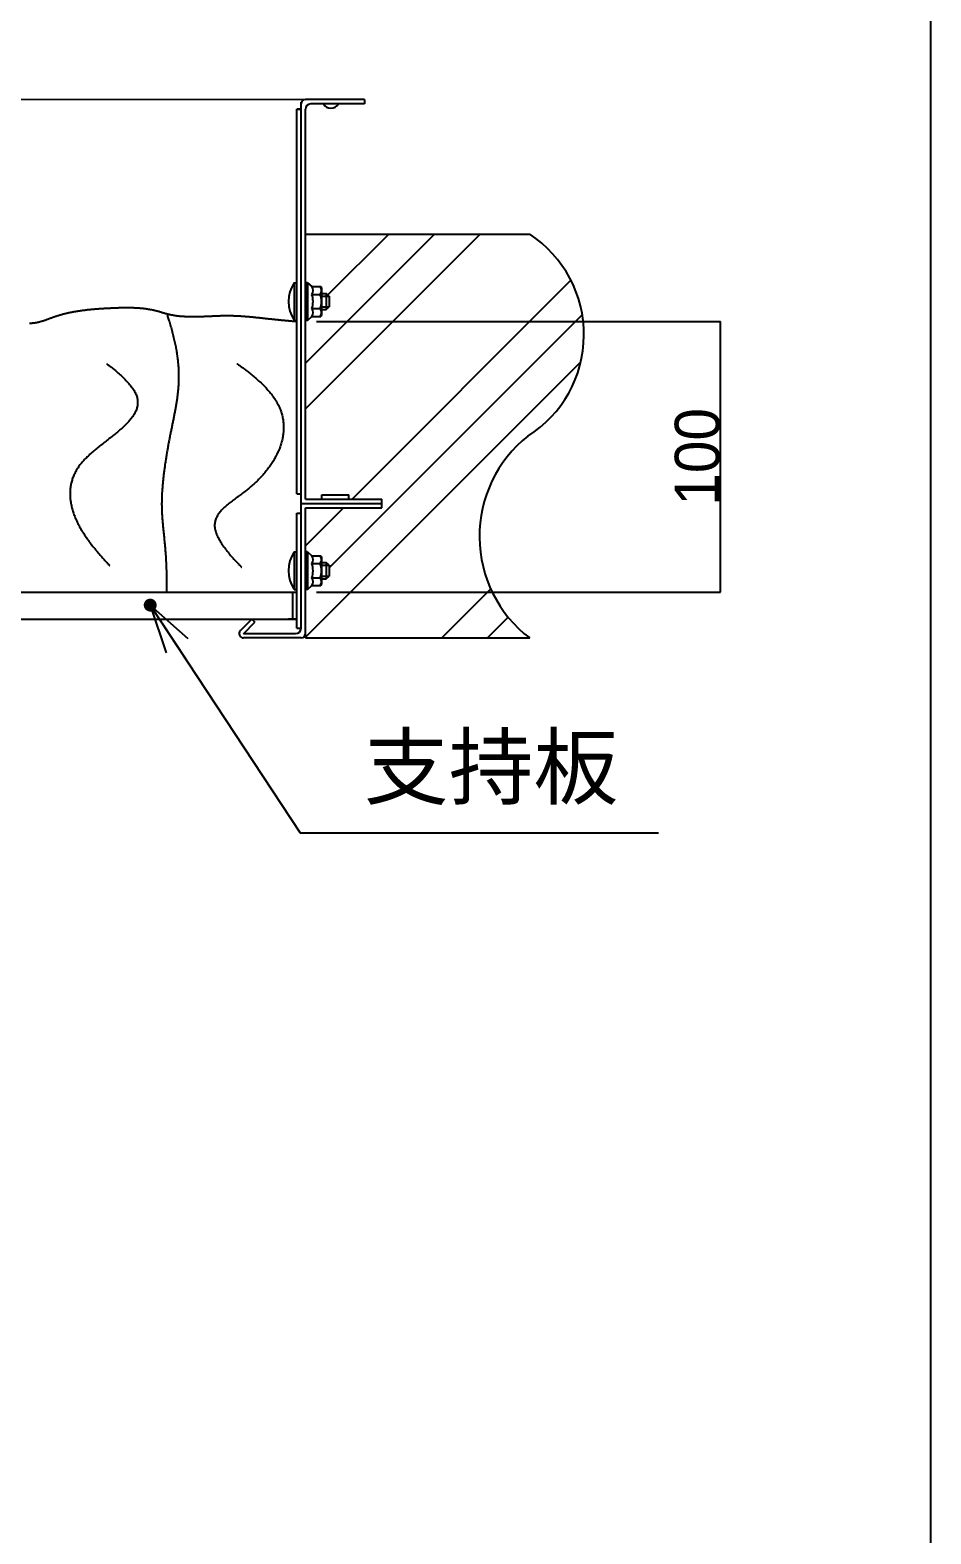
# Model space of a CAD drawing. Extents: x 443 to 1217, y -1921 to -677.
# Drawn here: x 598.5 to 634.7, y -932.7 to -872.3 of the extents above; entities that cross this region are included whole.
import ezdxf
from ezdxf.enums import TextEntityAlignment as Align

# ---------------------------------------------------------------- set-up
doc = ezdxf.new("R2010")
doc.units = 0
doc.header["$MEASUREMENT"] = 0
doc.layers.get('0').update_dxf_attribs({"linetype": 'CONTINUOUS'})
for name, color, linetype in [('1', 7, 'CONTINUOUS'), ('10', 7, 'CONTINUOUS'), ('2', 2, 'CONTINUOUS'), ('6', 7, 'CONTINUOUS'), ('7', 7, 'CONTINUOUS')]:
    doc.layers.add(name, color=color, linetype=linetype)
doc.styles.get("Standard").update_dxf_attribs({"font": 'MS PGothic.ttf'})
doc.styles.add('ｽﾀｲﾙ2', font='MS PGothic.ttf')

msp = doc.modelspace()

# ---------------------------------------------------------------- linework, layer by layer
at = {"color": 7, "linetype": 'Continuous'}
for p, q in [((603.344, -895.402), (609.367, -904.554)), ((609.367, -904.554), (623.771, -904.554))]:
    msp.add_line(p, q, dxfattribs=at)
at = {"color": 0}
for q in [(604.851, -896.742), (603.979, -897.316), (604.772, -897.571)]:
    msp.add_line((603.344, -895.402), q, dxfattribs=at)
at = {"color": 0, "const_width": 0.26}
msp.add_lwpolyline([(603.402, -895.285, 1), (603.286, -895.518, 1), (603.402, -895.285)], format="xyb", dxfattribs=at)
at = {"layer": '1', "color": 4, "linetype": 'Continuous'}
msp.add_line((634.726, -1191.556), (634.726, -677.268), dxfattribs=at)
at = {"layer": '1', "color": 3, "linetype": 'Continuous'}
for p, q in [((609.406, -875.47), (609.406, -875.187)), ((609.233, -882.439), (609.233, -875.47)), ((609.233, -875.47), (609.406, -875.47)), ((609.233, -886.053), (609.233, -883.954)), ((609.233, -895.968), (608.889, -895.968))]:
    msp.add_line(p, q, dxfattribs=at)
at = {"layer": '1', "color": 8, "linetype": 'Continuous'}
for p, q in [((609.579, -885.678), (614.766, -880.491)), ((616.603, -880.491), (609.579, -887.514)), ((610.486, -882.934), (612.93, -880.491)), ((620.257, -882.345), (611.464, -891.139)), ((620.712, -883.727), (610.532, -893.908)), ((620.652, -885.624), (609.579, -896.696)), ((615.062, -896.723), (617.033, -894.753)), ((616.899, -896.723), (617.735, -895.887))]:
    msp.add_line(p, q, dxfattribs=at)
at = {"layer": '1', "color": 7}
for p, q in [((599.317, -883.869), (599.344, -883.858)), ((599.344, -883.858), (599.372, -883.848)), ((599.372, -883.848), (599.401, -883.839)), ((599.401, -883.839), (599.428, -883.828)), ((599.428, -883.828), (599.456, -883.818)), ((599.456, -883.818), (599.485, -883.808)), ((599.485, -883.808), (599.512, -883.799)), ((599.512, -883.799), (599.54, -883.79)), ((599.54, -883.79), (599.569, -883.78)), ((599.569, -883.78), (599.596, -883.771)), ((599.596, -883.771), (599.624, -883.762)), ((599.624, -883.762), (599.652, -883.754)), ((599.652, -883.754), (599.681, -883.745)), ((599.681, -883.745), (599.709, -883.736)), ((599.709, -883.736), (599.737, -883.729)), ((599.737, -883.729), (599.766, -883.721)), ((599.766, -883.721), (599.794, -883.712)), ((599.794, -883.712), (599.821, -883.705)), ((599.821, -883.705), (599.85, -883.697)), ((599.85, -883.697), (599.878, -883.69)), ((599.878, -883.69), (599.906, -883.683)), ((599.906, -883.683), (599.936, -883.676)), ((599.936, -883.676), (599.964, -883.669)), ((599.964, -883.669), (599.992, -883.662)), ((599.992, -883.662), (600.021, -883.656)), ((600.021, -883.656), (600.049, -883.649)), ((600.049, -883.649), (600.077, -883.642)), ((600.077, -883.642), (600.106, -883.637)), ((600.106, -883.637), (600.134, -883.63)), ((600.134, -883.63), (600.164, -883.625)), ((600.164, -883.625), (600.192, -883.62)), ((600.192, -883.62), (600.22, -883.614)), ((600.22, -883.614), (600.249, -883.609)), ((600.249, -883.609), (600.278, -883.603)), ((600.278, -883.603), (600.306, -883.598)), ((600.306, -883.598), (600.335, -883.592)), ((600.335, -883.592), (600.364, -883.588)), ((600.364, -883.588), (600.392, -883.583)), ((600.392, -883.583), (600.422, -883.578)), ((600.422, -883.578), (600.45, -883.574)), ((600.45, -883.574), (600.479, -883.569)), ((600.479, -883.569), (600.508, -883.565)), ((600.508, -883.565), (600.536, -883.561)), ((600.536, -883.561), (600.566, -883.556)), ((600.566, -883.556), (600.594, -883.552)), ((600.594, -883.552), (600.623, -883.549)), ((600.623, -883.549), (600.652, -883.544)), ((600.652, -883.544), (600.681, -883.541)), ((600.681, -883.541), (600.711, -883.538)), ((600.711, -883.538), (600.739, -883.535)), ((600.739, -883.535), (600.768, -883.53)), ((600.768, -883.53), (600.797, -883.527)), ((600.797, -883.527), (600.826, -883.524)), ((600.826, -883.524), (600.856, -883.521)), ((600.856, -883.521), (600.884, -883.518)), ((600.884, -883.518), (600.913, -883.515)), ((600.913, -883.515), (600.943, -883.512)), ((600.943, -883.512), (600.971, -883.509)), ((600.971, -883.509), (601.001, -883.506)), ((601.001, -883.506), (601.03, -883.504)), ((601.03, -883.504), (601.059, -883.502)), ((601.059, -883.502), (601.088, -883.499)), ((601.088, -883.499), (601.117, -883.496)), ((601.117, -883.496), (601.147, -883.494)), ((601.147, -883.494), (601.176, -883.492)), ((601.176, -883.492), (601.205, -883.49)), ((601.205, -883.49), (601.235, -883.488)), ((601.235, -883.488), (601.263, -883.486)), ((601.263, -883.486), (601.293, -883.483)), ((601.293, -883.483), (601.322, -883.481)), ((601.322, -883.481), (601.351, -883.479)), ((601.351, -883.479), (601.381, -883.478)), ((601.381, -883.478), (601.41, -883.476)), ((601.41, -883.476), (601.44, -883.474)), ((601.44, -883.474), (601.469, -883.472)), ((601.469, -883.472), (601.499, -883.47)), ((601.499, -883.47), (601.528, -883.469)), ((601.528, -883.469), (601.557, -883.467)), ((601.557, -883.467), (601.587, -883.466)), ((601.587, -883.466), (601.616, -883.464)), ((601.616, -883.464), (601.646, -883.463)), ((601.646, -883.463), (601.675, -883.46)), ((601.675, -883.46), (601.705, -883.459)), ((601.705, -883.459), (601.734, -883.458)), ((601.734, -883.458), (601.763, -883.456)), ((601.763, -883.456), (601.793, -883.455)), ((601.793, -883.455), (601.822, -883.454)), ((601.822, -883.454), (601.852, -883.453)), ((601.852, -883.453), (601.881, -883.451)), ((601.881, -883.451), (601.911, -883.45)), ((601.911, -883.45), (601.94, -883.448)), ((601.94, -883.448), (601.969, -883.447)), ((601.969, -883.447), (601.999, -883.446)), ((601.999, -883.446), (602.028, -883.445)), ((602.028, -883.445), (602.058, -883.444)), ((602.058, -883.444), (602.087, -883.443)), ((602.087, -883.443), (602.117, -883.442)), ((602.117, -883.442), (602.147, -883.442)), ((602.147, -883.442), (602.176, -883.441)), ((602.176, -883.441), (602.206, -883.44)), ((602.206, -883.44), (602.235, -883.44)), ((602.235, -883.44), (602.265, -883.439)), ((602.265, -883.439), (602.294, -883.439)), ((602.294, -883.439), (602.324, -883.439)), ((602.324, -883.439), (602.353, -883.439)), ((602.353, -883.439), (602.382, -883.439)), ((602.382, -883.439), (602.412, -883.439)), ((602.412, -883.439), (602.441, -883.439)), ((602.441, -883.439), (602.471, -883.439)), ((602.471, -883.439), (602.5, -883.439)), ((602.5, -883.439), (602.53, -883.439)), ((602.53, -883.439), (602.559, -883.44)), ((602.559, -883.44), (602.588, -883.441)), ((602.588, -883.441), (602.618, -883.441)), ((602.618, -883.441), (602.647, -883.442)), ((602.647, -883.442), (602.677, -883.443)), ((602.677, -883.443), (602.705, -883.444)), ((602.705, -883.444), (602.734, -883.445)), ((602.734, -883.445), (602.764, -883.447)), ((602.764, -883.447), (602.793, -883.448)), ((602.793, -883.448), (602.823, -883.451)), ((602.823, -883.451), (602.852, -883.453)), ((602.852, -883.453), (602.88, -883.455)), ((602.88, -883.455), (602.91, -883.457)), ((602.91, -883.457), (602.939, -883.459)), ((602.939, -883.459), (602.968, -883.462)), ((602.968, -883.462), (602.997, -883.465)), ((602.997, -883.465), (603.027, -883.467)), ((603.027, -883.467), (603.055, -883.47)), ((603.055, -883.47), (603.084, -883.474)), ((603.084, -883.474), (603.113, -883.478)), ((603.113, -883.478), (603.142, -883.481)), ((603.142, -883.481), (603.17, -883.484)), ((603.17, -883.484), (603.2, -883.489)), ((603.2, -883.489), (603.228, -883.493)), ((603.228, -883.493), (603.258, -883.498)), ((603.258, -883.498), (603.286, -883.502)), ((603.286, -883.502), (603.314, -883.507)), ((603.314, -883.507), (603.344, -883.513)), ((603.344, -883.513), (603.372, -883.517)), ((603.372, -883.517), (603.4, -883.524)), ((603.4, -883.524), (603.429, -883.529)), ((603.429, -883.529), (603.457, -883.535)), ((603.457, -883.535), (603.485, -883.541)), ((603.485, -883.541), (603.514, -883.548)), ((603.514, -883.548), (603.542, -883.554)), ((603.542, -883.554), (603.57, -883.561)), ((603.57, -883.561), (603.599, -883.568)), ((603.599, -883.568), (603.627, -883.576)), ((603.627, -883.576), (603.655, -883.584)), ((603.655, -883.584), (603.684, -883.591)), ((603.684, -883.591), (603.712, -883.6)), ((603.712, -883.6), (603.739, -883.608)), ((603.739, -883.608), (603.768, -883.616)), ((603.768, -883.616), (603.796, -883.625)), ((603.796, -883.625), (603.823, -883.633)), ((603.823, -883.633), (603.852, -883.641)), ((603.852, -883.641), (603.88, -883.65)), ((603.88, -883.65), (603.907, -883.658)), ((603.907, -883.658), (603.935, -883.666)), ((603.935, -883.666), (603.964, -883.674)), ((603.964, -883.674), (603.992, -883.682)), ((603.992, -883.682), (604.019, -883.689)), ((604.019, -883.689), (604.048, -883.696)), ((604.048, -883.696), (604.076, -883.703)), ((604.076, -883.703), (604.104, -883.71)), ((604.104, -883.71), (604.133, -883.717)), ((604.133, -883.717), (604.161, -883.722)), ((604.161, -883.722), (604.189, -883.727)), ((604.189, -883.727), (604.218, -883.734)), ((604.218, -883.734), (604.246, -883.738)), ((604.246, -883.738), (604.274, -883.744)), ((604.274, -883.744), (604.303, -883.748)), ((604.303, -883.748), (604.332, -883.753)), ((604.332, -883.753), (604.36, -883.757)), ((604.36, -883.757), (604.389, -883.761)), ((604.389, -883.761), (604.418, -883.766)), ((604.418, -883.766), (604.447, -883.769)), ((604.447, -883.769), (604.475, -883.772)), ((604.475, -883.772), (604.504, -883.775)), ((604.504, -883.775), (604.533, -883.779)), ((604.533, -883.779), (604.562, -883.781)), ((604.562, -883.781), (604.59, -883.784)), ((604.59, -883.784), (604.62, -883.786)), ((604.62, -883.786), (604.648, -883.788)), ((604.648, -883.788), (604.678, -883.791)), ((604.678, -883.791), (604.706, -883.792)), ((604.706, -883.792), (604.735, -883.794)), ((604.735, -883.794), (604.765, -883.795)), ((604.765, -883.795), (604.793, -883.797)), ((604.793, -883.797), (604.823, -883.798)), ((604.823, -883.798), (604.852, -883.799)), ((604.852, -883.799), (604.88, -883.799)), ((604.88, -883.799), (604.91, -883.8)), ((604.91, -883.8), (604.939, -883.802)), ((604.939, -883.802), (604.969, -883.802)), ((604.969, -883.802), (604.998, -883.802)), ((604.998, -883.802), (605.026, -883.802)), ((605.026, -883.802), (605.056, -883.803)), ((605.056, -883.803), (605.085, -883.803)), ((605.085, -883.803), (605.115, -883.802)), ((605.115, -883.802), (605.144, -883.802)), ((605.144, -883.802), (605.173, -883.802)), ((605.173, -883.802), (605.203, -883.8)), ((605.203, -883.8), (605.232, -883.8)), ((605.232, -883.8), (605.262, -883.799)), ((605.262, -883.799), (605.291, -883.799)), ((605.291, -883.799), (605.321, -883.798)), ((605.321, -883.798), (605.35, -883.797)), ((605.35, -883.797), (605.379, -883.796)), ((605.379, -883.796), (605.409, -883.796)), ((605.409, -883.796), (605.438, -883.795)), ((605.438, -883.795), (605.468, -883.794)), ((605.468, -883.794), (605.497, -883.793)), ((605.497, -883.793), (605.527, -883.791)), ((605.527, -883.791), (605.556, -883.79)), ((605.556, -883.79), (605.585, -883.788)), ((605.585, -883.788), (605.615, -883.787)), ((605.615, -883.787), (605.644, -883.786)), ((605.644, -883.786), (605.675, -883.785)), ((605.675, -883.785), (605.704, -883.783)), ((605.704, -883.783), (605.734, -883.782)), ((605.734, -883.782), (605.763, -883.781)), ((605.763, -883.781), (605.793, -883.78)), ((605.793, -883.78), (605.822, -883.779)), ((605.822, -883.779), (605.851, -883.776)), ((605.851, -883.776), (605.881, -883.775)), ((605.881, -883.775), (605.91, -883.774)), ((605.91, -883.774), (605.94, -883.773)), ((605.94, -883.773), (605.97, -883.772)), ((605.97, -883.772), (606, -883.771)), ((606, -883.771), (606.029, -883.77)), ((606.029, -883.77), (606.058, -883.769)), ((606.058, -883.769), (606.088, -883.768)), ((606.088, -883.768), (606.117, -883.767)), ((606.117, -883.767), (606.147, -883.766)), ((606.147, -883.766), (606.176, -883.765)), ((606.176, -883.765), (606.206, -883.763)), ((606.206, -883.763), (606.235, -883.763)), ((606.235, -883.763), (606.264, -883.762)), ((606.264, -883.762), (606.294, -883.762)), ((606.294, -883.762), (606.323, -883.761)), ((606.323, -883.761), (606.353, -883.761)), ((606.353, -883.761), (606.382, -883.761)), ((606.382, -883.761), (606.412, -883.761)), ((606.412, -883.761), (606.441, -883.76)), ((606.441, -883.76), (606.47, -883.761)), ((606.47, -883.761), (606.5, -883.761)), ((606.5, -883.761), (606.529, -883.761)), ((606.529, -883.761), (606.559, -883.761)), ((606.559, -883.761), (606.588, -883.762)), ((606.588, -883.762), (606.618, -883.762)), ((606.618, -883.762), (606.647, -883.763)), ((606.647, -883.763), (606.676, -883.765)), ((606.676, -883.765), (606.705, -883.766)), ((606.705, -883.766), (606.734, -883.767)), ((606.734, -883.767), (606.764, -883.768)), ((606.764, -883.768), (606.793, -883.769)), ((606.793, -883.769), (606.822, -883.77)), ((606.822, -883.77), (606.852, -883.771)), ((606.852, -883.771), (606.88, -883.773)), ((606.88, -883.773), (606.91, -883.774)), ((606.91, -883.774), (606.939, -883.776)), ((606.939, -883.776), (606.968, -883.778)), ((606.968, -883.778), (606.997, -883.78)), ((606.997, -883.78), (607.026, -883.782)), ((607.026, -883.782), (607.056, -883.784)), ((607.056, -883.784), (607.085, -883.785)), ((607.085, -883.785), (607.113, -883.787)), ((607.113, -883.787), (607.143, -883.79)), ((607.143, -883.79), (607.172, -883.793)), ((607.172, -883.793), (607.201, -883.795)), ((607.201, -883.795), (607.23, -883.797)), ((607.23, -883.797), (607.259, -883.799)), ((607.259, -883.799), (607.289, -883.802)), ((607.289, -883.802), (607.317, -883.805)), ((607.317, -883.805), (607.347, -883.807)), ((607.347, -883.807), (607.375, -883.81)), ((607.375, -883.81), (607.404, -883.812)), ((607.404, -883.812), (607.434, -883.816)), ((607.434, -883.816), (607.462, -883.818)), ((607.462, -883.818), (607.492, -883.821)), ((607.492, -883.821), (607.521, -883.824)), ((607.521, -883.824), (607.549, -883.827)), ((607.549, -883.827), (607.579, -883.83)), ((607.579, -883.83), (607.608, -883.833)), ((607.608, -883.833), (607.636, -883.835)), ((607.636, -883.835), (607.666, -883.839)), ((607.666, -883.839), (607.694, -883.842)), ((607.694, -883.842), (607.724, -883.845)), ((607.724, -883.845), (607.753, -883.848)), ((607.753, -883.848), (607.781, -883.852)), ((607.781, -883.852), (607.811, -883.855)), ((607.811, -883.855), (607.839, -883.857)), ((607.839, -883.857), (607.869, -883.86)), ((607.869, -883.86), (607.898, -883.864)), ((598.498, -884.062), (598.528, -884.062)), ((598.528, -884.062), (598.556, -884.062)), ((598.556, -884.062), (598.585, -884.061)), ((598.585, -884.061), (598.614, -884.059)), ((598.614, -884.059), (598.642, -884.057)), ((598.642, -884.057), (598.67, -884.053)), ((598.67, -884.053), (598.7, -884.05)), ((598.7, -884.05), (598.728, -884.046)), ((598.728, -884.046), (598.757, -884.041)), ((598.757, -884.041), (598.785, -884.036)), ((598.785, -884.036), (598.813, -884.029)), ((598.813, -884.029), (598.842, -884.024)), ((598.842, -884.024), (598.869, -884.016)), ((598.869, -884.016), (598.897, -884.01)), ((598.897, -884.01), (598.926, -884.002)), ((598.926, -884.002), (598.954, -883.993)), ((598.954, -883.993), (598.982, -883.986)), ((598.982, -883.986), (599.009, -883.977)), ((599.009, -883.977), (599.038, -883.968)), ((599.038, -883.968), (599.066, -883.958)), ((599.066, -883.958), (599.093, -883.95)), ((599.093, -883.95), (599.122, -883.94)), ((599.122, -883.94), (599.149, -883.93)), ((599.149, -883.93), (599.177, -883.92)), ((599.177, -883.92), (599.206, -883.909)), ((599.206, -883.909), (599.233, -883.9)), ((599.233, -883.9), (599.261, -883.89)), ((599.261, -883.89), (599.288, -883.879)), ((599.288, -883.879), (599.317, -883.869)), ((607.898, -883.864), (607.926, -883.867)), ((607.926, -883.867), (607.956, -883.87)), ((607.956, -883.87), (607.984, -883.873)), ((607.984, -883.873), (608.014, -883.877)), ((608.014, -883.877), (608.043, -883.88)), ((608.043, -883.88), (608.071, -883.883)), ((608.071, -883.883), (608.101, -883.887)), ((608.101, -883.887), (608.129, -883.89)), ((608.129, -883.89), (608.159, -883.893)), ((608.159, -883.893), (608.188, -883.896)), ((608.188, -883.896), (608.216, -883.899)), ((608.216, -883.899), (608.246, -883.902)), ((608.246, -883.902), (608.274, -883.905)), ((608.274, -883.905), (608.303, -883.908)), ((608.303, -883.908), (608.333, -883.912)), ((608.333, -883.912), (608.361, -883.914)), ((608.361, -883.914), (608.391, -883.917)), ((608.391, -883.917), (608.42, -883.92)), ((608.42, -883.92), (608.448, -883.924)), ((608.448, -883.924), (608.478, -883.926)), ((608.478, -883.926), (608.507, -883.929)), ((608.507, -883.929), (608.536, -883.931)), ((608.536, -883.931), (608.565, -883.935)), ((608.565, -883.935), (608.594, -883.938)), ((608.594, -883.938), (608.623, -883.94)), ((608.623, -883.94), (608.652, -883.943)), ((608.652, -883.943), (608.681, -883.945)), ((608.681, -883.945), (608.71, -883.949)), ((608.71, -883.949), (608.739, -883.951)), ((608.739, -883.951), (608.768, -883.954)), ((608.768, -883.954), (608.797, -883.956)), ((608.797, -883.956), (608.827, -883.96)), ((608.827, -883.96), (608.855, -883.962)), ((608.855, -883.962), (608.884, -883.965)), ((608.884, -883.965), (608.914, -883.968)), ((608.914, -883.968), (608.942, -883.97)), ((608.942, -883.97), (608.972, -883.974)), ((608.972, -883.974), (609.001, -883.976)), ((609.001, -883.976), (609.029, -883.979)), ((609.029, -883.979), (609.059, -883.982)), ((609.059, -883.982), (609.088, -883.985)), ((609.088, -883.985), (609.116, -883.988)), ((609.116, -883.988), (609.146, -883.99)), ((609.146, -883.99), (609.175, -883.993)), ((609.175, -883.993), (609.204, -883.997)), ((609.204, -883.997), (609.233, -883.999)), ((601.581, -885.687), (601.59, -885.693)), ((601.59, -885.693), (601.601, -885.701)), ((601.601, -885.701), (601.615, -885.712)), ((601.615, -885.712), (601.632, -885.724)), ((601.632, -885.724), (601.651, -885.739)), ((601.651, -885.739), (601.672, -885.756)), ((601.672, -885.756), (601.696, -885.773)), ((601.696, -885.773), (601.721, -885.793)), ((601.721, -885.793), (601.748, -885.814)), ((601.748, -885.814), (601.778, -885.837)), ((601.778, -885.837), (601.808, -885.862)), ((601.808, -885.862), (601.841, -885.889)), ((601.841, -885.889), (601.875, -885.916)), ((601.875, -885.916), (601.909, -885.944)), ((601.909, -885.944), (601.945, -885.975)), ((601.945, -885.975), (601.982, -886.006)), ((601.982, -886.006), (602.02, -886.038)), ((602.02, -886.038), (602.058, -886.072)), ((602.058, -886.072), (602.097, -886.107)), ((602.097, -886.107), (602.135, -886.141)), ((602.135, -886.141), (602.174, -886.177)), ((602.174, -886.177), (602.214, -886.214)), ((602.214, -886.214), (602.254, -886.253)), ((602.254, -886.253), (602.292, -886.291)), ((606.819, -885.687), (606.827, -885.692)), ((606.827, -885.692), (606.837, -885.699)), ((606.837, -885.699), (606.85, -885.708)), ((606.85, -885.708), (606.864, -885.717)), ((606.864, -885.717), (606.88, -885.728)), ((606.88, -885.728), (606.898, -885.741)), ((606.898, -885.741), (606.918, -885.756)), ((606.918, -885.756), (606.94, -885.771)), ((606.94, -885.771), (606.964, -885.787)), ((606.964, -885.787), (606.989, -885.806)), ((606.989, -885.806), (607.015, -885.825)), ((607.015, -885.825), (607.044, -885.846)), ((607.044, -885.846), (607.074, -885.868)), ((607.074, -885.868), (607.105, -885.891)), ((607.105, -885.891), (607.137, -885.915)), ((607.137, -885.915), (607.17, -885.94)), ((607.17, -885.94), (607.205, -885.966)), ((607.205, -885.966), (607.241, -885.993)), ((607.241, -885.993), (607.277, -886.022)), ((607.277, -886.022), (607.314, -886.051)), ((607.314, -886.051), (607.352, -886.081)), ((607.352, -886.081), (607.391, -886.113)), ((607.391, -886.113), (607.431, -886.145)), ((607.431, -886.145), (607.47, -886.178)), ((607.47, -886.178), (607.51, -886.212)), ((607.51, -886.212), (607.55, -886.246)), ((607.55, -886.246), (607.592, -886.282)), ((602.292, -886.291), (602.331, -886.33)), ((602.331, -886.33), (602.369, -886.369)), ((602.369, -886.369), (602.406, -886.41)), ((602.406, -886.41), (602.443, -886.45)), ((602.443, -886.45), (602.479, -886.49)), ((602.479, -886.49), (602.514, -886.532)), ((602.514, -886.532), (602.548, -886.572)), ((602.548, -886.572), (602.581, -886.613)), ((602.581, -886.613), (602.611, -886.655)), ((602.611, -886.655), (602.641, -886.695)), ((602.641, -886.695), (602.668, -886.736)), ((602.668, -886.736), (602.693, -886.778)), ((602.693, -886.778), (602.717, -886.818)), ((602.717, -886.818), (602.739, -886.859)), ((602.739, -886.859), (602.757, -886.899)), ((607.592, -886.282), (607.633, -886.318)), ((607.633, -886.318), (607.674, -886.355)), ((607.674, -886.355), (607.715, -886.392)), ((607.715, -886.392), (607.756, -886.43)), ((607.756, -886.43), (607.798, -886.469)), ((607.798, -886.469), (607.838, -886.509)), ((607.838, -886.509), (607.878, -886.548)), ((607.878, -886.548), (607.919, -886.588)), ((607.919, -886.588), (607.959, -886.629)), ((607.959, -886.629), (607.998, -886.67)), ((607.998, -886.67), (608.036, -886.712)), ((608.036, -886.712), (608.075, -886.754)), ((608.075, -886.754), (608.112, -886.796)), ((608.112, -886.796), (608.149, -886.839)), ((608.149, -886.839), (608.184, -886.882)), ((608.184, -886.882), (608.218, -886.925)), ((602.757, -886.899), (602.775, -886.938)), ((602.775, -886.938), (602.79, -886.977)), ((602.79, -886.977), (602.803, -887.017)), ((602.811, -887.466), (602.8, -887.5)), ((602.803, -887.017), (602.814, -887.056)), ((602.819, -887.43), (602.811, -887.466)), ((602.814, -887.056), (602.823, -887.094)), ((602.827, -887.393), (602.819, -887.43)), ((602.823, -887.094), (602.829, -887.132)), ((602.833, -887.357), (602.827, -887.393)), ((602.829, -887.132), (602.835, -887.17)), ((602.837, -887.32), (602.833, -887.357)), ((602.835, -887.17), (602.838, -887.208)), ((602.839, -887.282), (602.837, -887.32)), ((602.838, -887.208), (602.839, -887.245)), ((602.839, -887.245), (602.839, -887.282)), ((608.218, -886.925), (608.251, -886.969)), ((608.251, -886.969), (608.284, -887.012)), ((608.284, -887.012), (608.314, -887.056)), ((608.314, -887.056), (608.345, -887.099)), ((608.345, -887.099), (608.373, -887.144)), ((608.373, -887.144), (608.4, -887.188)), ((608.4, -887.188), (608.427, -887.232)), ((608.427, -887.232), (608.451, -887.277)), ((608.451, -887.277), (608.475, -887.322)), ((608.475, -887.322), (608.497, -887.365)), ((608.497, -887.365), (608.518, -887.41)), ((608.518, -887.41), (608.538, -887.456)), ((608.538, -887.456), (608.556, -887.5)), ((602.419, -888.085), (602.387, -888.117)), ((602.451, -888.051), (602.419, -888.085)), ((602.481, -888.018), (602.451, -888.051)), ((602.51, -887.984), (602.481, -888.018)), ((602.539, -887.951), (602.51, -887.984)), ((602.567, -887.917), (602.539, -887.951)), ((602.593, -887.883), (602.567, -887.917)), ((602.618, -887.849), (602.593, -887.883)), ((602.642, -887.815), (602.618, -887.849)), ((602.665, -887.781), (602.642, -887.815)), ((602.687, -887.747), (602.665, -887.781)), ((602.707, -887.712), (602.687, -887.747)), ((602.726, -887.677), (602.707, -887.712)), ((602.743, -887.642), (602.726, -887.677)), ((602.76, -887.607), (602.743, -887.642)), ((602.775, -887.572), (602.76, -887.607)), ((602.788, -887.536), (602.775, -887.572)), ((602.8, -887.5), (602.788, -887.536)), ((608.556, -887.5), (608.575, -887.545)), ((608.575, -887.545), (608.591, -887.59)), ((608.591, -887.59), (608.606, -887.636)), ((608.606, -887.636), (608.621, -887.68)), ((608.621, -887.68), (608.634, -887.725)), ((608.634, -887.725), (608.646, -887.771)), ((608.646, -887.771), (608.657, -887.816)), ((608.657, -887.816), (608.666, -887.861)), ((608.666, -887.861), (608.675, -887.907)), ((608.675, -887.907), (608.682, -887.952)), ((608.682, -887.952), (608.688, -887.997)), ((608.688, -887.997), (608.694, -888.043)), ((608.694, -888.043), (608.698, -888.088)), ((608.698, -888.088), (608.702, -888.134)), ((601.742, -888.673), (601.7, -888.706)), ((601.783, -888.64), (601.742, -888.673)), ((601.824, -888.608), (601.783, -888.64)), ((601.865, -888.575), (601.824, -888.608)), ((601.905, -888.543), (601.865, -888.575)), ((601.945, -888.511), (601.905, -888.543)), ((601.986, -888.478), (601.945, -888.511)), ((602.025, -888.445), (601.986, -888.478)), ((602.064, -888.413), (602.025, -888.445)), ((602.102, -888.38), (602.064, -888.413)), ((602.141, -888.347), (602.102, -888.38)), ((602.178, -888.315), (602.141, -888.347)), ((602.215, -888.282), (602.178, -888.315)), ((602.251, -888.249), (602.215, -888.282)), ((602.285, -888.216), (602.251, -888.249)), ((602.32, -888.184), (602.285, -888.216)), ((602.354, -888.15), (602.32, -888.184)), ((602.387, -888.117), (602.354, -888.15)), ((608.665, -888.676), (608.657, -888.721)), ((608.674, -888.632), (608.665, -888.676)), ((608.681, -888.587), (608.674, -888.632)), ((608.687, -888.541), (608.681, -888.587)), ((608.693, -888.497), (608.687, -888.541)), ((608.697, -888.451), (608.693, -888.497)), ((608.701, -888.406), (608.697, -888.451)), ((608.703, -888.36), (608.701, -888.406)), ((608.702, -888.134), (608.705, -888.179)), ((608.706, -888.316), (608.703, -888.36)), ((608.705, -888.179), (608.706, -888.224)), ((608.706, -888.224), (608.706, -888.27)), ((608.706, -888.27), (608.706, -888.316)), ((601.001, -889.27), (600.961, -889.304)), ((601.039, -889.237), (601.001, -889.27)), ((601.079, -889.203), (601.039, -889.237)), ((601.118, -889.169), (601.079, -889.203)), ((601.159, -889.135), (601.118, -889.169)), ((601.2, -889.101), (601.159, -889.135)), ((601.24, -889.068), (601.2, -889.101)), ((601.282, -889.035), (601.24, -889.068)), ((601.323, -889.001), (601.282, -889.035)), ((601.365, -888.968), (601.323, -889.001)), ((601.407, -888.935), (601.365, -888.968)), ((601.448, -888.902), (601.407, -888.935)), ((601.491, -888.869), (601.448, -888.902)), ((601.532, -888.837), (601.491, -888.869)), ((601.575, -888.804), (601.532, -888.837)), ((601.616, -888.771), (601.575, -888.804)), ((601.659, -888.738), (601.616, -888.771)), ((601.7, -888.706), (601.659, -888.738)), ((608.459, -889.295), (608.439, -889.339)), ((608.479, -889.253), (608.459, -889.295)), ((608.499, -889.209), (608.479, -889.253)), ((608.517, -889.166), (608.499, -889.209)), ((608.535, -889.121), (608.517, -889.166)), ((608.552, -889.077), (608.535, -889.121)), ((608.567, -889.033), (608.552, -889.077)), ((608.582, -888.989), (608.567, -889.033)), ((608.598, -888.944), (608.582, -888.989)), ((608.611, -888.9), (608.598, -888.944)), ((608.624, -888.856), (608.611, -888.9)), ((608.635, -888.811), (608.624, -888.856)), ((608.646, -888.767), (608.635, -888.811)), ((608.657, -888.721), (608.646, -888.767)), ((600.441, -889.876), (600.416, -889.913)), ((600.467, -889.838), (600.441, -889.876)), ((600.494, -889.801), (600.467, -889.838)), ((600.521, -889.765), (600.494, -889.801)), ((600.55, -889.728), (600.521, -889.765)), ((600.58, -889.692), (600.55, -889.728)), ((600.61, -889.655), (600.58, -889.692)), ((600.642, -889.619), (600.61, -889.655)), ((600.675, -889.584), (600.642, -889.619)), ((600.708, -889.548), (600.675, -889.584)), ((600.742, -889.512), (600.708, -889.548)), ((600.777, -889.477), (600.742, -889.512)), ((600.813, -889.442), (600.777, -889.477)), ((600.849, -889.408), (600.813, -889.442)), ((600.886, -889.373), (600.849, -889.408)), ((600.923, -889.339), (600.886, -889.373)), ((600.961, -889.304), (600.923, -889.339)), ((608.104, -889.884), (608.074, -889.924)), ((608.133, -889.844), (608.104, -889.884)), ((608.163, -889.802), (608.133, -889.844)), ((608.191, -889.762), (608.163, -889.802)), ((608.22, -889.72), (608.191, -889.762)), ((608.247, -889.679), (608.22, -889.72)), ((608.273, -889.636), (608.247, -889.679)), ((608.299, -889.595), (608.273, -889.636)), ((608.324, -889.553), (608.299, -889.595)), ((608.348, -889.51), (608.324, -889.553)), ((608.372, -889.468), (608.348, -889.51)), ((608.395, -889.425), (608.372, -889.468)), ((608.417, -889.383), (608.395, -889.425)), ((608.439, -889.339), (608.417, -889.383)), ((600.167, -890.503), (600.158, -890.544)), ((600.177, -890.463), (600.167, -890.503)), ((600.188, -890.422), (600.177, -890.463)), ((600.2, -890.382), (600.188, -890.422)), ((600.212, -890.342), (600.2, -890.382)), ((600.226, -890.301), (600.212, -890.342)), ((600.24, -890.262), (600.226, -890.301)), ((600.256, -890.222), (600.24, -890.262)), ((600.273, -890.182), (600.256, -890.222)), ((600.29, -890.143), (600.273, -890.182)), ((600.309, -890.105), (600.29, -890.143)), ((600.328, -890.066), (600.309, -890.105)), ((600.349, -890.028), (600.328, -890.066)), ((600.371, -889.99), (600.349, -890.028)), ((600.392, -889.951), (600.371, -889.99)), ((600.416, -889.913), (600.392, -889.951)), ((607.55, -890.497), (607.511, -890.533)), ((607.589, -890.461), (607.55, -890.497)), ((607.627, -890.426), (607.589, -890.461)), ((607.664, -890.388), (607.627, -890.426)), ((607.701, -890.351), (607.664, -890.388)), ((607.738, -890.314), (607.701, -890.351)), ((607.774, -890.276), (607.738, -890.314)), ((607.81, -890.238), (607.774, -890.276)), ((607.845, -890.2), (607.81, -890.238)), ((607.878, -890.162), (607.845, -890.2)), ((607.912, -890.123), (607.878, -890.162)), ((607.946, -890.083), (607.912, -890.123)), ((607.979, -890.044), (607.946, -890.083)), ((608.011, -890.005), (607.979, -890.044)), ((608.043, -889.965), (608.011, -890.005)), ((608.074, -889.924), (608.043, -889.965)), ((600.123, -890.835), (600.121, -890.878)), ((600.121, -890.878), (600.121, -890.919)), ((600.121, -890.919), (600.121, -890.963)), ((600.121, -890.963), (600.123, -891.005)), ((600.125, -890.793), (600.123, -890.835)), ((600.123, -891.005), (600.125, -891.048)), ((600.129, -890.751), (600.125, -890.793)), ((600.125, -891.048), (600.129, -891.091)), ((600.132, -890.709), (600.129, -890.751)), ((600.129, -891.091), (600.132, -891.134)), ((600.137, -890.667), (600.132, -890.709)), ((600.144, -890.626), (600.137, -890.667)), ((600.15, -890.585), (600.144, -890.626)), ((600.158, -890.544), (600.15, -890.585)), ((606.801, -891.092), (606.759, -891.123)), ((606.843, -891.062), (606.801, -891.092)), ((606.886, -891.03), (606.843, -891.062)), ((606.928, -890.999), (606.886, -891.03)), ((606.971, -890.968), (606.928, -890.999)), ((607.013, -890.936), (606.971, -890.968)), ((607.057, -890.904), (607.013, -890.936)), ((607.099, -890.872), (607.057, -890.904)), ((607.142, -890.84), (607.099, -890.872)), ((607.184, -890.807), (607.142, -890.84)), ((607.227, -890.774), (607.184, -890.807)), ((607.268, -890.74), (607.227, -890.774)), ((607.31, -890.708), (607.268, -890.74)), ((607.351, -890.673), (607.31, -890.708)), ((607.391, -890.639), (607.351, -890.673)), ((607.432, -890.604), (607.391, -890.639)), ((607.472, -890.569), (607.432, -890.604)), ((607.511, -890.533), (607.472, -890.569)), ((600.132, -891.134), (600.137, -891.177)), ((600.137, -891.177), (600.143, -891.221)), ((600.143, -891.221), (600.149, -891.265)), ((600.149, -891.265), (600.157, -891.308)), ((600.157, -891.308), (600.166, -891.352)), ((600.166, -891.352), (600.174, -891.397)), ((600.174, -891.397), (600.185, -891.44)), ((600.185, -891.44), (600.196, -891.485)), ((600.196, -891.485), (600.207, -891.528)), ((600.207, -891.528), (600.22, -891.573)), ((600.22, -891.573), (600.233, -891.618)), ((600.233, -891.618), (600.249, -891.662)), ((600.249, -891.662), (600.263, -891.707)), ((600.263, -891.707), (600.279, -891.752)), ((606.124, -891.69), (606.099, -891.724)), ((606.15, -891.656), (606.124, -891.69)), ((606.177, -891.623), (606.15, -891.656)), ((606.207, -891.591), (606.177, -891.623)), ((606.237, -891.559), (606.207, -891.591)), ((606.268, -891.527), (606.237, -891.559)), ((606.3, -891.495), (606.268, -891.527)), ((606.334, -891.463), (606.3, -891.495)), ((606.369, -891.433), (606.334, -891.463)), ((606.405, -891.401), (606.369, -891.433)), ((606.441, -891.37), (606.405, -891.401)), ((606.479, -891.339), (606.441, -891.37)), ((606.517, -891.308), (606.479, -891.339)), ((606.555, -891.278), (606.517, -891.308)), ((606.596, -891.246), (606.555, -891.278)), ((606.635, -891.216), (606.596, -891.246)), ((606.676, -891.185), (606.635, -891.216)), ((606.718, -891.155), (606.676, -891.185)), ((606.759, -891.123), (606.718, -891.155)), ((600.279, -891.752), (600.295, -891.798)), ((600.295, -891.798), (600.314, -891.842)), ((600.314, -891.842), (600.331, -891.887)), ((600.331, -891.887), (600.351, -891.933)), ((600.351, -891.933), (600.371, -891.979)), ((600.371, -891.979), (600.391, -892.023)), ((600.391, -892.023), (600.413, -892.069)), ((600.413, -892.069), (600.436, -892.115)), ((600.436, -892.115), (600.459, -892.161)), ((600.459, -892.161), (600.483, -892.206)), ((600.483, -892.206), (600.507, -892.252)), ((600.507, -892.252), (600.533, -892.298)), ((600.533, -892.298), (600.559, -892.344)), ((605.934, -892.162), (605.933, -892.202)), ((605.933, -892.202), (605.934, -892.242)), ((605.936, -892.122), (605.934, -892.162)), ((605.934, -892.242), (605.939, -892.285)), ((605.942, -892.083), (605.936, -892.122)), ((605.939, -892.285), (605.945, -892.326)), ((605.949, -892.045), (605.942, -892.083)), ((605.958, -892.007), (605.949, -892.045)), ((605.969, -891.97), (605.958, -892.007)), ((605.983, -891.933), (605.969, -891.97)), ((605.997, -891.897), (605.983, -891.933)), ((606.015, -891.861), (605.997, -891.897)), ((606.033, -891.826), (606.015, -891.861)), ((606.053, -891.791), (606.033, -891.826)), ((606.075, -891.757), (606.053, -891.791)), ((606.099, -891.724), (606.075, -891.757)), ((600.559, -892.344), (600.585, -892.39)), ((600.585, -892.39), (600.614, -892.436)), ((600.614, -892.436), (600.642, -892.482)), ((600.642, -892.482), (600.671, -892.529)), ((600.671, -892.529), (600.701, -892.575)), ((600.701, -892.575), (600.731, -892.622)), ((600.731, -892.622), (600.763, -892.667)), ((600.763, -892.667), (600.795, -892.714)), ((600.795, -892.714), (600.827, -892.76)), ((600.827, -892.76), (600.861, -892.807)), ((600.861, -892.807), (600.895, -892.854)), ((600.895, -892.854), (600.93, -892.899)), ((600.93, -892.899), (600.966, -892.946)), ((605.945, -892.326), (605.954, -892.37)), ((605.954, -892.37), (605.965, -892.413)), ((605.965, -892.413), (605.978, -892.458)), ((605.978, -892.458), (605.994, -892.503)), ((605.994, -892.503), (606.012, -892.548)), ((606.012, -892.548), (606.03, -892.594)), ((606.03, -892.594), (606.052, -892.64)), ((606.052, -892.64), (606.075, -892.687)), ((606.075, -892.687), (606.099, -892.734)), ((606.099, -892.734), (606.125, -892.781)), ((606.125, -892.781), (606.152, -892.827)), ((606.152, -892.827), (606.18, -892.873)), ((606.18, -892.873), (606.21, -892.92)), ((606.21, -892.92), (606.24, -892.967)), ((600.966, -892.946), (601.002, -892.993)), ((601.002, -892.993), (601.038, -893.039)), ((601.038, -893.039), (601.075, -893.085)), ((601.075, -893.085), (601.112, -893.129)), ((601.112, -893.129), (601.149, -893.175)), ((601.149, -893.175), (601.185, -893.219)), ((601.185, -893.219), (601.222, -893.262)), ((601.222, -893.262), (601.258, -893.305)), ((601.258, -893.305), (601.294, -893.346)), ((601.294, -893.346), (601.329, -893.387)), ((601.329, -893.387), (601.362, -893.426)), ((601.362, -893.426), (601.396, -893.464)), ((601.396, -893.464), (601.429, -893.501)), ((601.429, -893.501), (601.46, -893.536)), ((606.24, -892.967), (606.272, -893.013)), ((606.272, -893.013), (606.305, -893.059)), ((606.305, -893.059), (606.337, -893.103)), ((606.337, -893.103), (606.37, -893.148)), ((606.37, -893.148), (606.404, -893.193)), ((606.404, -893.193), (606.438, -893.236)), ((606.438, -893.236), (606.471, -893.279)), ((606.471, -893.279), (606.505, -893.32)), ((606.505, -893.32), (606.54, -893.362)), ((606.54, -893.362), (606.574, -893.402)), ((606.574, -893.402), (606.607, -893.441)), ((606.607, -893.441), (606.64, -893.479)), ((606.64, -893.479), (606.672, -893.515)), ((606.672, -893.515), (606.705, -893.551)), ((601.46, -893.536), (601.491, -893.57)), ((601.491, -893.57), (601.519, -893.602)), ((601.519, -893.602), (601.547, -893.632)), ((601.547, -893.632), (601.573, -893.66)), ((601.573, -893.66), (601.598, -893.686)), ((601.598, -893.686), (601.62, -893.711)), ((601.62, -893.711), (601.64, -893.733)), ((601.64, -893.733), (601.659, -893.753)), ((601.659, -893.753), (601.675, -893.77)), ((601.675, -893.77), (601.689, -893.784)), ((601.689, -893.784), (601.7, -893.796)), ((601.7, -893.796), (601.709, -893.806)), ((601.709, -893.806), (601.715, -893.813)), ((606.705, -893.551), (606.735, -893.585)), ((606.735, -893.585), (606.766, -893.618)), ((606.766, -893.618), (606.794, -893.649)), ((606.794, -893.649), (606.822, -893.679)), ((606.822, -893.679), (606.849, -893.707)), ((606.849, -893.707), (606.875, -893.733)), ((606.875, -893.733), (606.899, -893.757)), ((606.899, -893.757), (606.92, -893.78)), ((606.92, -893.78), (606.941, -893.801)), ((606.941, -893.801), (606.96, -893.819)), ((606.96, -893.819), (606.976, -893.837)), ((606.976, -893.837), (606.99, -893.851)), ((606.99, -893.851), (607.003, -893.863)), ((607.003, -893.863), (607.013, -893.873)), ((607.013, -893.873), (607.021, -893.88))]:
    msp.add_line(p, q, dxfattribs=at)
at = {"layer": '1', "color": 3}
for p, q in [((604.008, -883.686), (604.013, -883.697)), ((604.013, -883.697), (604.017, -883.713)), ((604.017, -883.713), (604.025, -883.735)), ((604.025, -883.735), (604.034, -883.763)), ((604.034, -883.763), (604.044, -883.796)), ((604.044, -883.796), (604.056, -883.833)), ((604.056, -883.833), (604.069, -883.873)), ((604.069, -883.873), (604.083, -883.918)), ((604.083, -883.918), (604.098, -883.966)), ((604.098, -883.966), (604.113, -884.017)), ((604.113, -884.017), (604.129, -884.07)), ((604.129, -884.07), (604.146, -884.125)), ((604.146, -884.125), (604.162, -884.181)), ((604.162, -884.181), (604.18, -884.239)), ((604.18, -884.239), (604.196, -884.296)), ((604.196, -884.296), (604.212, -884.354)), ((604.212, -884.354), (604.228, -884.412)), ((604.228, -884.412), (604.243, -884.469)), ((604.243, -884.469), (604.258, -884.525)), ((604.258, -884.525), (604.272, -884.582)), ((604.272, -884.582), (604.286, -884.637)), ((604.286, -884.637), (604.299, -884.692)), ((604.299, -884.692), (604.311, -884.746)), ((604.311, -884.746), (604.323, -884.801)), ((604.323, -884.801), (604.335, -884.854)), ((604.335, -884.854), (604.346, -884.907)), ((604.346, -884.907), (604.357, -884.96)), ((604.357, -884.96), (604.368, -885.012)), ((604.368, -885.012), (604.378, -885.064)), ((604.378, -885.064), (604.387, -885.115)), ((604.387, -885.115), (604.395, -885.166)), ((604.395, -885.166), (604.404, -885.216)), ((604.404, -885.216), (604.412, -885.266)), ((604.412, -885.266), (604.419, -885.315)), ((604.419, -885.315), (604.427, -885.364)), ((604.427, -885.364), (604.433, -885.413)), ((604.433, -885.413), (604.439, -885.461)), ((604.439, -885.461), (604.445, -885.509)), ((604.445, -885.509), (604.451, -885.557)), ((604.451, -885.557), (604.455, -885.605)), ((604.455, -885.605), (604.46, -885.652)), ((604.46, -885.652), (604.464, -885.698)), ((604.464, -885.698), (604.468, -885.745)), ((604.468, -885.745), (604.472, -885.79)), ((604.472, -885.79), (604.475, -885.836)), ((604.475, -885.836), (604.477, -885.881)), ((604.477, -885.881), (604.479, -885.926)), ((604.479, -885.926), (604.481, -885.97)), ((604.481, -885.97), (604.484, -886.015)), ((604.484, -886.015), (604.485, -886.06)), ((604.485, -886.06), (604.486, -886.103)), ((604.486, -886.275), (604.485, -886.319)), ((604.486, -886.103), (604.486, -886.147)), ((604.486, -886.147), (604.486, -886.19)), ((604.486, -886.19), (604.486, -886.233)), ((604.486, -886.233), (604.486, -886.275)), ((604.451, -886.855), (604.447, -886.896)), ((604.454, -886.815), (604.451, -886.855)), ((604.459, -886.775), (604.454, -886.815)), ((604.462, -886.734), (604.459, -886.775)), ((604.466, -886.693), (604.462, -886.734)), ((604.469, -886.653), (604.466, -886.693)), ((604.472, -886.611), (604.469, -886.653)), ((604.475, -886.57), (604.472, -886.611)), ((604.477, -886.528), (604.475, -886.57)), ((604.479, -886.487), (604.477, -886.528)), ((604.481, -886.445), (604.479, -886.487)), ((604.483, -886.403), (604.481, -886.445)), ((604.484, -886.36), (604.483, -886.403)), ((604.485, -886.319), (604.484, -886.36)), ((604.365, -887.452), (604.357, -887.492)), ((604.371, -887.412), (604.365, -887.452)), ((604.378, -887.373), (604.371, -887.412)), ((604.384, -887.334), (604.378, -887.373)), ((604.391, -887.293), (604.384, -887.334)), ((604.398, -887.254), (604.391, -887.293)), ((604.404, -887.215), (604.398, -887.254)), ((604.41, -887.175), (604.404, -887.215)), ((604.415, -887.135), (604.41, -887.175)), ((604.422, -887.096), (604.415, -887.135)), ((604.427, -887.056), (604.422, -887.096)), ((604.431, -887.015), (604.427, -887.056)), ((604.437, -886.976), (604.431, -887.015)), ((604.441, -886.936), (604.437, -886.976)), ((604.447, -886.896), (604.441, -886.936)), ((604.24, -888.091), (604.231, -888.131)), ((604.248, -888.051), (604.24, -888.091)), ((604.256, -888.01), (604.248, -888.051)), ((604.265, -887.97), (604.256, -888.01)), ((604.273, -887.93), (604.265, -887.97)), ((604.281, -887.889), (604.273, -887.93)), ((604.289, -887.849), (604.281, -887.889)), ((604.297, -887.809), (604.289, -887.849)), ((604.305, -887.77), (604.297, -887.809)), ((604.313, -887.729), (604.305, -887.77)), ((604.32, -887.69), (604.313, -887.729)), ((604.328, -887.65), (604.32, -887.69)), ((604.335, -887.611), (604.328, -887.65)), ((604.343, -887.57), (604.335, -887.611)), ((604.351, -887.531), (604.343, -887.57)), ((604.357, -887.492), (604.351, -887.531)), ((604.122, -888.679), (604.113, -888.721)), ((604.129, -888.635), (604.122, -888.679)), ((604.138, -888.592), (604.129, -888.635)), ((604.147, -888.549), (604.138, -888.592)), ((604.156, -888.506), (604.147, -888.549)), ((604.163, -888.464), (604.156, -888.506)), ((604.172, -888.422), (604.163, -888.464)), ((604.181, -888.38), (604.172, -888.422)), ((604.189, -888.339), (604.181, -888.38)), ((604.197, -888.297), (604.189, -888.339)), ((604.206, -888.256), (604.197, -888.297)), ((604.214, -888.214), (604.206, -888.256)), ((604.223, -888.173), (604.214, -888.214)), ((604.231, -888.131), (604.223, -888.173)), ((604.01, -889.295), (604.002, -889.34)), ((604.017, -889.251), (604.01, -889.295)), ((604.025, -889.206), (604.017, -889.251)), ((604.032, -889.161), (604.025, -889.206)), ((604.04, -889.117), (604.032, -889.161)), ((604.048, -889.073), (604.04, -889.117)), ((604.056, -889.028), (604.048, -889.073)), ((604.064, -888.984), (604.056, -889.028)), ((604.072, -888.94), (604.064, -888.984)), ((604.08, -888.895), (604.072, -888.94)), ((604.088, -888.852), (604.08, -888.895)), ((604.097, -888.808), (604.088, -888.852)), ((604.104, -888.765), (604.097, -888.808)), ((604.113, -888.721), (604.104, -888.765)), ((603.919, -889.881), (603.913, -889.925)), ((603.925, -889.836), (603.919, -889.881)), ((603.931, -889.79), (603.925, -889.836)), ((603.938, -889.745), (603.931, -889.79)), ((603.944, -889.701), (603.938, -889.745)), ((603.952, -889.655), (603.944, -889.701)), ((603.958, -889.61), (603.952, -889.655)), ((603.965, -889.565), (603.958, -889.61)), ((603.972, -889.52), (603.965, -889.565)), ((603.979, -889.475), (603.972, -889.52)), ((603.987, -889.431), (603.979, -889.475)), ((603.994, -889.385), (603.987, -889.431)), ((604.002, -889.34), (603.994, -889.385)), ((603.846, -890.506), (603.842, -890.55)), ((603.849, -890.461), (603.846, -890.506)), ((603.854, -890.418), (603.849, -890.461)), ((603.859, -890.373), (603.854, -890.418)), ((603.864, -890.329), (603.859, -890.373)), ((603.868, -890.284), (603.864, -890.329)), ((603.873, -890.24), (603.868, -890.284)), ((603.879, -890.196), (603.873, -890.24)), ((603.884, -890.15), (603.879, -890.196)), ((603.89, -890.105), (603.884, -890.15)), ((603.895, -890.06), (603.89, -890.105)), ((603.901, -890.016), (603.895, -890.06)), ((603.906, -889.971), (603.901, -890.016)), ((603.913, -889.925), (603.906, -889.971)), ((603.807, -891.108), (603.806, -891.15)), ((603.809, -891.066), (603.807, -891.108)), ((603.81, -891.024), (603.809, -891.066)), ((603.812, -890.982), (603.81, -891.024)), ((603.814, -890.94), (603.812, -890.982)), ((603.817, -890.897), (603.814, -890.94)), ((603.819, -890.854), (603.817, -890.897)), ((603.822, -890.811), (603.819, -890.854)), ((603.824, -890.768), (603.822, -890.811)), ((603.828, -890.725), (603.824, -890.768)), ((603.831, -890.682), (603.828, -890.725)), ((603.834, -890.638), (603.831, -890.682)), ((603.837, -890.594), (603.834, -890.638)), ((603.842, -890.55), (603.837, -890.594)), ((603.805, -891.273), (603.804, -891.314)), ((603.804, -891.314), (603.804, -891.354)), ((603.804, -891.354), (603.805, -891.394)), ((603.806, -891.192), (603.805, -891.232)), ((603.805, -891.232), (603.805, -891.273)), ((603.805, -891.394), (603.805, -891.435)), ((603.805, -891.435), (603.806, -891.475)), ((603.806, -891.15), (603.806, -891.192)), ((603.806, -891.475), (603.807, -891.514)), ((603.807, -891.514), (603.808, -891.553)), ((603.808, -891.553), (603.809, -891.593)), ((603.809, -891.593), (603.811, -891.632)), ((603.811, -891.632), (603.812, -891.671)), ((603.812, -891.671), (603.814, -891.71)), ((603.814, -891.71), (603.817, -891.749)), ((603.817, -891.749), (603.819, -891.788)), ((603.819, -891.788), (603.821, -891.826)), ((603.821, -891.826), (603.824, -891.865)), ((603.824, -891.865), (603.826, -891.903)), ((603.826, -891.903), (603.83, -891.943)), ((603.83, -891.943), (603.833, -891.981)), ((603.833, -891.981), (603.836, -892.02)), ((603.836, -892.02), (603.84, -892.058)), ((603.84, -892.058), (603.843, -892.097)), ((603.843, -892.097), (603.846, -892.135)), ((603.846, -892.135), (603.849, -892.175)), ((603.849, -892.175), (603.854, -892.214)), ((603.854, -892.214), (603.857, -892.253)), ((603.857, -892.253), (603.861, -892.292)), ((603.861, -892.292), (603.865, -892.332)), ((603.865, -892.332), (603.869, -892.372)), ((603.869, -892.372), (603.873, -892.411)), ((603.873, -892.411), (603.877, -892.452)), ((603.877, -892.452), (603.881, -892.492)), ((603.881, -892.492), (603.885, -892.532)), ((603.885, -892.532), (603.89, -892.574)), ((603.89, -892.574), (603.894, -892.614)), ((603.894, -892.614), (603.898, -892.655)), ((603.898, -892.655), (603.903, -892.698)), ((603.903, -892.698), (603.906, -892.739)), ((603.906, -892.739), (603.91, -892.782)), ((603.91, -892.782), (603.915, -892.824)), ((603.915, -892.824), (603.919, -892.868)), ((603.919, -892.868), (603.923, -892.911)), ((603.923, -892.911), (603.928, -892.955)), ((603.928, -892.955), (603.931, -893)), ((603.931, -893), (603.935, -893.044)), ((603.935, -893.044), (603.94, -893.09)), ((603.94, -893.09), (603.943, -893.136)), ((603.943, -893.136), (603.947, -893.182)), ((603.947, -893.182), (603.951, -893.229)), ((603.951, -893.229), (603.954, -893.275)), ((603.954, -893.275), (603.958, -893.323)), ((603.958, -893.323), (603.962, -893.372)), ((603.962, -893.372), (603.965, -893.421)), ((603.965, -893.421), (603.968, -893.47)), ((603.968, -893.47), (603.971, -893.521)), ((603.971, -893.521), (603.974, -893.572)), ((603.974, -893.572), (603.977, -893.623)), ((603.977, -893.623), (603.979, -893.675)), ((603.979, -893.675), (603.982, -893.728)), ((603.982, -893.728), (603.984, -893.781)), ((603.984, -893.781), (603.987, -893.836)), ((603.987, -893.836), (603.989, -893.891)), ((603.989, -893.891), (603.99, -893.947)), ((603.99, -893.947), (603.992, -894.002)), ((603.992, -894.002), (603.993, -894.06)), ((603.993, -894.06), (603.994, -894.118)), ((603.994, -894.118), (603.995, -894.177)), ((603.995, -894.177), (603.996, -894.237)), ((603.996, -894.237), (603.996, -894.297)), ((603.996, -894.297), (603.998, -894.357)), ((603.998, -894.681), (603.996, -894.725)), ((603.996, -894.725), (603.996, -894.765)), ((603.998, -894.357), (603.998, -894.415)), ((603.998, -894.415), (603.998, -894.473)), ((603.998, -894.473), (603.998, -894.529)), ((603.998, -894.529), (603.998, -894.582)), ((603.998, -894.582), (603.998, -894.633)), ((603.998, -894.633), (603.998, -894.681)), ((603.996, -894.83), (603.995, -894.853)), ((603.995, -894.853), (603.995, -894.872)), ((603.995, -894.872), (603.995, -894.883)), ((603.996, -894.765), (603.996, -894.8)), ((603.996, -894.8), (603.996, -894.83))]:
    msp.add_line(p, q, dxfattribs=at)
at = {"layer": '1', "color": 7, "linetype": 'Continuous'}
for p, q in [((611.117, -891.485), (609.579, -893.023)), ((536.166, -895.968), (609.233, -895.968))]:
    msp.add_line(p, q, dxfattribs=at)
for centre, radius, start, end in [((615.956, -884.526), 4.823, 302.19288, 56.78856), ((621.72, -892.637), 5.143, 128.40518, 232.61339)]:
    msp.add_arc(centre, radius, start, end, dxfattribs=at)
at = {"layer": '10', "color": 7, "linetype": 'Continuous'}
for p, q in [((610.03, -883.999), (626.27, -883.999)), ((626.27, -894.882), (626.27, -883.999)), ((610.03, -894.882), (626.27, -894.882))]:
    msp.add_line(p, q, dxfattribs=at)
at = {"layer": '2', "linetype": 'Continuous'}
for p, q in [((609.579, -880.491), (618.597, -880.491)), ((609.579, -896.723), (618.597, -896.723))]:
    msp.add_line(p, q, dxfattribs=at)
at = {"layer": '6', "linetype": 'Continuous'}
for p, q in [((597.957, -875.066), (609.579, -875.08)), ((609.406, -891.312), (609.406, -875.253)), ((611.96, -875.08), (609.579, -875.08)), ((611.96, -875.253), (609.796, -875.253)), ((611.96, -875.08), (611.96, -875.253)), ((609.406, -875.47), (609.233, -875.47)), ((609.233, -890.923), (609.233, -875.47)), ((609.579, -891.139), (609.579, -875.47)), ((609.125, -882.439), (609.233, -882.439)), ((609.125, -882.439), (609.125, -883.954)), ((609.233, -883.954), (609.233, -882.439)), ((609.579, -882.439), (609.579, -883.954)), ((609.666, -882.439), (609.579, -882.439)), ((609.666, -882.439), (609.666, -883.954)), ((609.666, -882.439), (609.839, -882.598)), ((609.839, -882.598), (610.196, -882.598)), ((610.196, -882.598), (610.229, -882.678)), ((609.839, -882.911), (610.18, -882.911)), ((610.229, -882.678), (610.229, -883.714)), ((610.229, -882.871), (610.423, -882.871)), ((610.229, -882.98), (610.532, -882.98)), ((610.423, -882.871), (610.423, -883.521)), ((610.532, -882.98), (610.423, -882.871)), ((610.532, -882.98), (610.532, -883.412)), ((609.666, -883.954), (609.839, -883.794)), ((609.839, -883.482), (610.18, -883.482)), ((609.839, -883.794), (610.196, -883.794)), ((610.229, -883.714), (610.196, -883.794)), ((610.229, -883.412), (610.532, -883.412)), ((610.229, -883.521), (610.423, -883.521)), ((610.423, -883.521), (610.532, -883.412)), ((609.125, -883.954), (609.233, -883.954)), ((609.666, -883.954), (609.579, -883.954)), ((609.233, -890.923), (609.406, -890.923)), ((610.239, -891.139), (610.239, -890.966)), ((610.239, -890.966), (611.322, -890.966)), ((611.322, -891.139), (611.322, -890.966)), ((609.233, -891.702), (609.406, -891.702)), ((609.233, -896.333), (609.233, -891.702)), ((609.406, -891.312), (612.653, -891.312)), ((609.406, -896.333), (609.406, -891.312)), ((609.579, -891.139), (612.653, -891.139)), ((609.579, -891.485), (612.653, -891.485)), ((609.579, -896.723), (609.579, -891.485)), ((612.653, -891.485), (612.653, -891.139)), ((609.125, -893.26), (609.233, -893.26)), ((609.125, -893.26), (609.125, -894.775)), ((609.233, -894.775), (609.233, -893.26)), ((609.579, -893.26), (609.579, -894.775)), ((609.666, -893.26), (609.579, -893.26)), ((609.666, -893.26), (609.666, -894.775)), ((609.666, -893.26), (609.839, -893.42)), ((609.839, -893.42), (610.196, -893.42)), ((610.196, -893.42), (610.229, -893.5)), ((610.229, -893.5), (610.229, -894.535)), ((609.839, -893.732), (610.18, -893.732)), ((610.229, -893.693), (610.423, -893.693)), ((610.229, -893.801), (610.532, -893.801)), ((610.423, -893.693), (610.423, -894.342)), ((610.532, -893.801), (610.423, -893.693)), ((610.532, -893.801), (610.532, -894.234)), ((609.666, -894.775), (609.839, -894.615)), ((609.839, -894.303), (610.18, -894.303)), ((609.839, -894.615), (610.196, -894.615)), ((610.229, -894.535), (610.196, -894.615)), ((610.229, -894.234), (610.532, -894.234)), ((610.229, -894.342), (610.423, -894.342)), ((610.423, -894.342), (610.532, -894.234)), ((609.125, -894.775), (609.233, -894.775)), ((609.666, -894.775), (609.579, -894.775)), ((606.968, -896.427), (607.427, -895.968)), ((607.09, -896.55), (607.55, -896.091)), ((609.19, -896.55), (607.09, -896.55)), ((607.427, -895.968), (607.55, -896.091)), ((609.233, -896.333), (609.406, -896.333)), ((609.406, -896.723), (607.09, -896.723))]:
    msp.add_line(p, q, dxfattribs=at)
for centre, radius, start, end in [((609.579, -875.253), 0.173, 90, 180), ((609.796, -875.47), 0.216, 90, 180), ((610.285, -875.264), 0.0108, 21.20477, 90), ((610.607, -875.08), 0.346, 210, 270), ((610.607, -875.08), 0.346, 270, 330), ((611.233, -875.264), 0.0108, 90, 158.79523), ((610.342, -883.196), 1.434, 148.1092, 211.8908), ((609.615, -882.754), 0.274, 325.1765, 34.8235), ((609.955, -882.754), 0.274, 325.1765, 34.8235), ((609.032, -883.196), 0.856, 340.52896, 19.47104), ((609.372, -883.196), 0.856, 340.52896, 19.47104), ((609.615, -883.638), 0.274, 325.1765, 34.8235), ((609.955, -883.638), 0.274, 325.1765, 34.8235), ((610.342, -894.018), 1.434, 148.1092, 211.8908), ((609.615, -893.576), 0.274, 325.1765, 34.8235), ((609.955, -893.576), 0.274, 325.1765, 34.8235), ((609.032, -894.018), 0.856, 340.52896, 19.47104), ((609.372, -894.018), 0.856, 340.52896, 19.47104), ((609.615, -894.459), 0.274, 325.1765, 34.8235), ((609.955, -894.459), 0.274, 325.1765, 34.8235), ((607.09, -896.55), 0.173, 135, 270), ((609.19, -896.333), 0.216, 270, 0), ((609.406, -896.55), 0.173, 270, 0)]:
    msp.add_arc(centre, radius, start, end, dxfattribs=at)
at = {"layer": '7', "color": 3, "linetype": 'Continuous'}
for p, q in [((535.993, -894.882), (609.233, -894.882)), ((609.082, -895.965), (609.082, -894.882)), ((536.491, -895.965), (609.082, -895.965))]:
    msp.add_line(p, q, dxfattribs=at)

# ---------------------------------------------------------------- texts
at = {"layer": '10', "color": 7, "linetype": 'Continuous', "insert": (625.343, -889.441), "char_height": 1.8, "attachment_point": 5, "rotation": 90}
msp.add_mtext('\\A1;100', dxfattribs=at)
at = {"layer": '10', "linetype": 'Continuous', "style": 'ｽﾀｲﾙ2'}
msp.add_attdef('支持板', text='', height=2.5, dxfattribs=at).set_placement((611.931, -903.905), align=Align.BOTTOM_LEFT)

doc.saveas('drawing.dxf')
